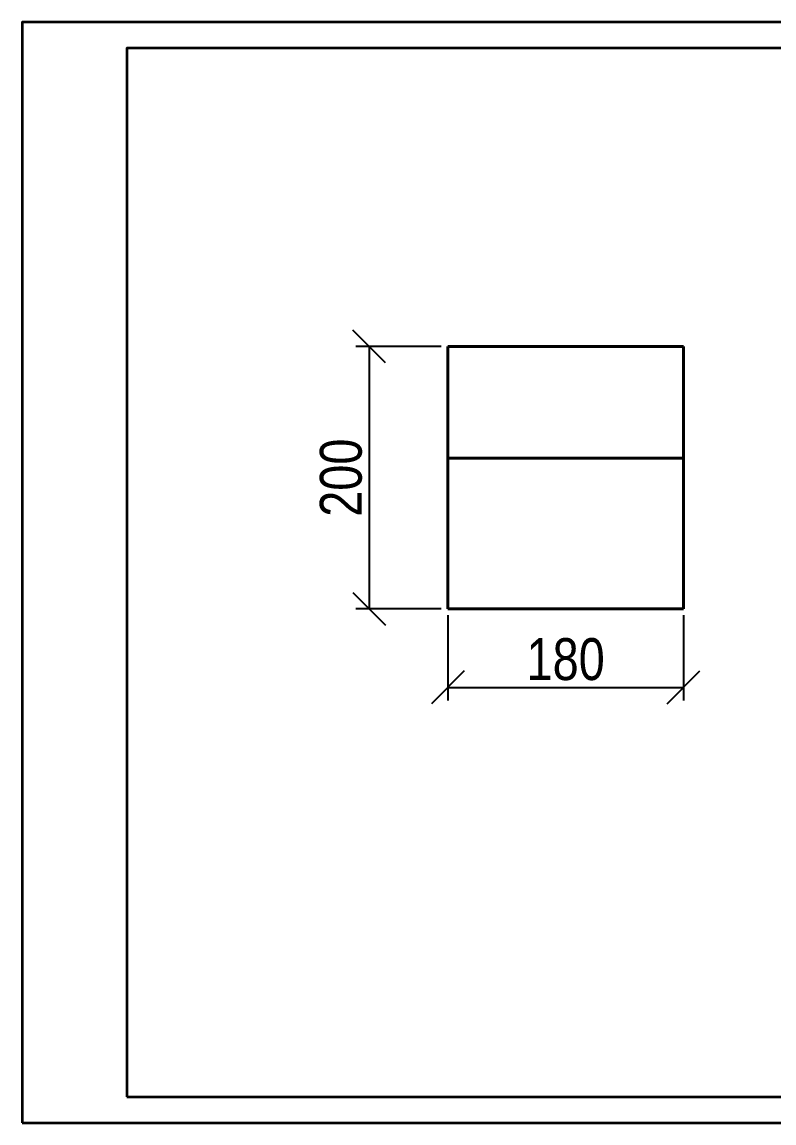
# Model space of a CAD drawing. Header units: millimetres. Extents: x 28767 to 29953, y 4149 to 4989.
# Drawn here: x 28767 to 29340, y 4149 to 4989 of the extents above; entities that cross this region are included whole.
import ezdxf

# ---------------------------------------------------------------- set-up
doc = ezdxf.new("R2010")
doc.units = ezdxf.units.MM
doc.layers.get('0').update_dxf_attribs({"lineweight": 35})
doc.layers.add('архио', color=252, linetype='Continuous', lineweight=40)
doc.layers.add('Размеры', color=5, linetype='Continuous', lineweight=9)
doc.styles.add('Размер', font='ARIAL.TTF', dxfattribs={"width": 0.8})
doc.dimstyles.new('M 1-1_h36_(M 1-10)', dxfattribs={"dimtxt": 32, "dimasz": 25, "dimexe": 10, "dimexo": 5, "dimgap": 5, "dimtad": 1, "dimdec": 0, "dimtxsty": 'Размер', "dimblk": 'OBLIQUE', "dimcen": 2.5, "dimadec": 0, "dimazin": 0, "dimtfac": 1, "dimtdec": 0, "dimtmove": 0, "dimatfit": 3, "dimfxl": 0, "dimarcsym": 0})

# ---------------------------------------------------------------- blocks, each defined once
blk = doc.blocks.new('_Oblique')
at = {"color": 0, "linetype": 'ByBlock', "lineweight": -2}
blk.add_line((-0.5, -0.5), (0.5, 0.5), dxfattribs=at)
blk = doc.blocks.new('*D27')
at = {"layer": 'Defpoints', "color": 0}
for p in [(29091.48, 4541.79), (29271.48, 4541.79), (29271.48, 4481.79)]:
    blk.add_point(p, dxfattribs=at)
at = {"layer": 'Размеры', "color": 0, "lineweight": -2}
for p, q in [((29091.48, 4536.79), (29091.48, 4471.79)), ((29271.48, 4536.79), (29271.48, 4471.79)), ((29091.48, 4481.79), (29271.48, 4481.79))]:
    blk.add_line(p, q, dxfattribs=at)
at = {"layer": 'Размеры', "color": 0, "lineweight": -2, "xscale": 25, "yscale": 25, "zscale": 25, "rotation": 180}
blk.add_blockref('_Oblique', (29091.48, 4481.79), dxfattribs=at)
at = {"layer": 'Размеры', "color": 0, "lineweight": -2, "xscale": 25, "yscale": 25, "zscale": 25}
blk.add_blockref('_Oblique', (29271.48, 4481.79), dxfattribs=at)
at = {"layer": 'Размеры', "color": 0, "insert": (29181.48, 4503.13), "char_height": 32, "attachment_point": 5, "style": 'Размер'}
blk.add_mtext('180', dxfattribs=at)
blk = doc.blocks.new('*D28')
at = {"layer": 'Defpoints', "color": 0}
for p in [(29091.48, 4741.79), (29031.48, 4541.79), (29091.48, 4541.79)]:
    blk.add_point(p, dxfattribs=at)
at = {"layer": 'Размеры', "color": 0, "lineweight": -2}
for p, q in [((29086.48, 4741.79), (29021.48, 4741.79)), ((29031.48, 4741.79), (29031.48, 4541.79)), ((29086.48, 4541.79), (29021.48, 4541.79))]:
    blk.add_line(p, q, dxfattribs=at)
at = {"layer": 'Размеры', "color": 0, "lineweight": -2, "xscale": 25, "yscale": 25, "zscale": 25}
for p, rotation in [((29031.48, 4741.79), 90), ((29031.48, 4541.79), 270)]:
    blk.add_blockref('_Oblique', p, dxfattribs=dict(at, rotation=rotation))
at = {"layer": 'Размеры', "color": 0, "insert": (29010.14, 4641.79), "char_height": 32, "attachment_point": 5, "rotation": 90, "style": 'Размер'}
blk.add_mtext('200', dxfattribs=at)

msp = doc.modelspace()

# ---------------------------------------------------------------- linework, layer by layer
for points in [[(28766.64, 4149.43), (29952.64, 4149.43), (29952.64, 4989.43), (28766.64, 4989.43)], [(28846.64, 4169.43), (29932.64, 4169.43), (29932.64, 4969.43), (28846.64, 4969.43)]]:
    msp.add_lwpolyline(points, close=True)
at = {"layer": 'архио'}
for p, q in [((29091.48, 4741.79), (29091.48, 4656.79)), ((29091.48, 4741.79), (29271.48, 4741.79)), ((29271.48, 4656.79), (29271.48, 4741.79)), ((29091.48, 4656.79), (29271.48, 4656.79)), ((29091.48, 4656.79), (29091.48, 4621.89)), ((29271.48, 4621.89), (29271.48, 4656.79)), ((29091.48, 4621.89), (29091.48, 4541.79)), ((29271.48, 4541.79), (29271.48, 4621.89)), ((29091.48, 4541.79), (29271.48, 4541.79))]:
    msp.add_line(p, q, dxfattribs=at)

# ---------------------------------------------------------------- dimensions: what is measured, and where the dimension line sits
at = {"layer": 'Размеры'}
dim = msp.add_linear_dim(base=(29031.48, 4541.79), p1=(29091.48, 4741.79), p2=(29091.48, 4541.79), angle=90, dimstyle='M 1-1_h36_(M 1-10)', dxfattribs=at)
dim.commit()
dim.dimension.update_dxf_attribs({"geometry": '*D28', "text_midpoint": (29031.48, 4641.79), "dimtype": 160})
dim = msp.add_linear_dim(base=(29271.48, 4481.79), p1=(29091.48, 4541.79), p2=(29271.48, 4541.79), dimstyle='M 1-1_h36_(M 1-10)', dxfattribs=at)
dim.commit()
dim.dimension.update_dxf_attribs({"geometry": '*D27', "text_midpoint": (29181.48, 4481.79), "dimtype": 160})

doc.saveas('drawing.dxf')
